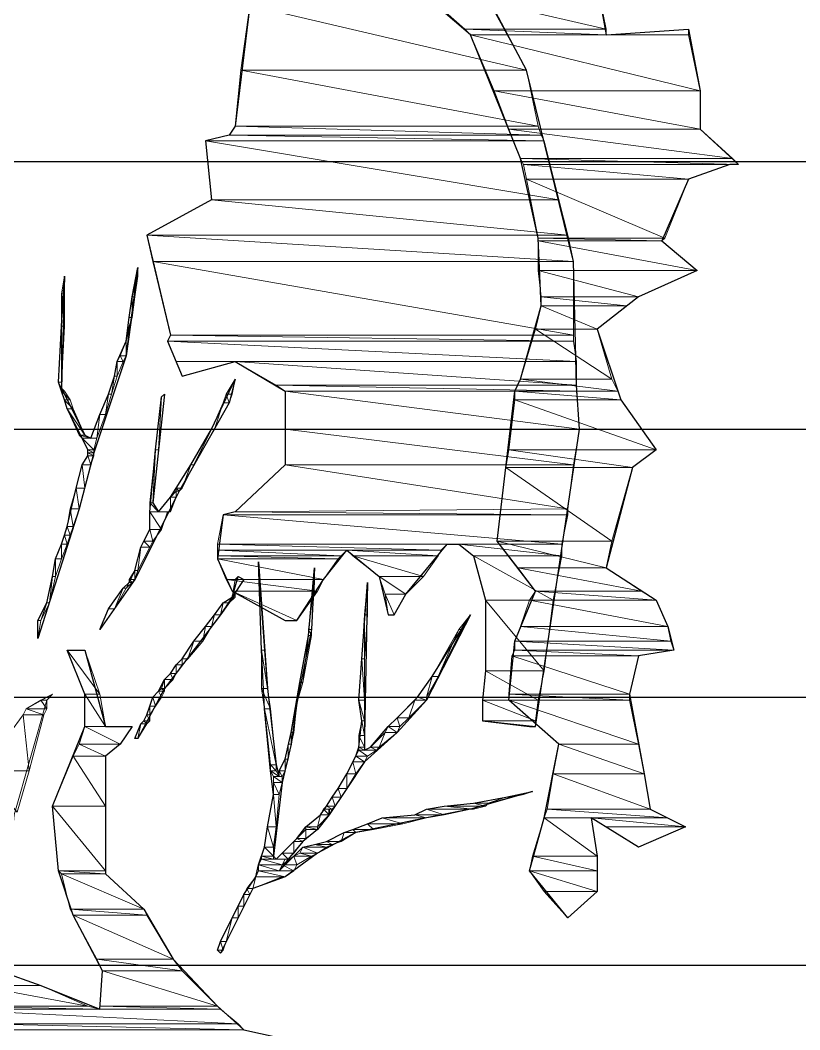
# Model space of a CAD drawing. Header units: inches. Extents: x 2 to 859, y 1 to 607.
# Drawn here: x 591.7 to 608.93, y 472.95 to 495.25 of the extents above; entities that cross this region are included whole.
import ezdxf

# ---------------------------------------------------------------- set-up
doc = ezdxf.new("R2010")
doc.units = ezdxf.units.IN
doc.header["$MEASUREMENT"] = 0
doc.layers.add('PDF_Geometry', color=7, linetype='Continuous', true_color=0x00b8b8)

msp = doc.modelspace()

# ---------------------------------------------------------------- linework, layer by layer
at = {"layer": 'PDF_Geometry', "color": 92, "lineweight": 25, "true_color": 0x00b800}
for points in [[(596.776, 495.58), (596.451, 492.914), (596.321, 492.718), (595.8, 492.588), (595.93, 491.288), (594.5, 490.507), (595.02, 488.296), (594.955, 488.166), (595.28, 487.386), (596.451, 487.711), (597.556, 487.06), (597.556, 485.434), (596.451, 484.394), (596.19, 484.329), (596.06, 483.353), (596.386, 482.638), (597.556, 481.988), (597.816, 481.988), (598.402, 482.898), (598.922, 483.548), (599.637, 482.963), (599.832, 482.118), (599.963, 482.118), (600.223, 482.573), (601.133, 483.678), (601.393, 483.678), (601.719, 483.418), (601.979, 482.443), (601.979, 480.882), (601.914, 480.232), (601.914, 479.776), (602.954, 479.646), (603.084, 479.646), (604.06, 486.215), (603.995, 487.19), (603.93, 489.922), (602.889, 494.149), (601.719, 496.36)], [(604.45, 496.035), (604.645, 494.93), (606.466, 495.06), (606.726, 493.694), (606.726, 492.849), (607.572, 492.068), (607.377, 492.068), (606.466, 491.743), (605.881, 490.377), (606.661, 489.727), (605.36, 489.142), (604.45, 488.426), (604.97, 486.865), (605.751, 485.76), (605.23, 485.369), (604.645, 483.158), (605.751, 482.443), (606.011, 481.857), (606.141, 481.337), (605.36, 481.207), (605.165, 480.362), (605.491, 478.606), (605.621, 477.825), (606.401, 477.435), (605.36, 476.98), (604.32, 477.63), (604.45, 476.785), (604.45, 476.004), (603.8, 475.419), (602.954, 476.459), (603.279, 477.63), (603.605, 479.256), (602.499, 480.232), (602.629, 481.532), (603.084, 482.638), (602.239, 483.744), (602.629, 487.06), (602.759, 487.32), (603.214, 488.946), (603.149, 490.442), (602.759, 492.198), (601.653, 494.93), (600.288, 496.1)], [(589.167, 472.687), (590.077, 473.468), (591.248, 474.248), (592.158, 473.923), (593.459, 473.403), (593.524, 474.248), (592.874, 475.484), (592.548, 476.46), (592.418, 477.89), (593.134, 479.646), (593.134, 480.362), (592.744, 481.337), (593.134, 481.337), (593.589, 479.646), (594.174, 479.646), (593.914, 479.256), (593.589, 478.996)], [(593.589, 478.996), (593.589, 476.394), (594.434, 475.614), (595.085, 474.508), (596.06, 473.468), (596.646, 472.948), (597.816, 472.687)]]:
    msp.add_lwpolyline(points, dxfattribs=at)
at = {"layer": 'PDF_Geometry', "color": 92, "lineweight": 0, "true_color": 0x00b800}
for points in [[(601.523, 495.06), (604.645, 495.06), (600.418, 496.035), (601.523, 495.06)], [(604.645, 495.06), (600.418, 496.035), (604.45, 496.035), (604.645, 495.06)], [(596.581, 494.149), (602.889, 494.149), (596.776, 495.58), (596.581, 494.149)], [(602.889, 494.149), (596.776, 495.58), (602.109, 495.58), (602.889, 494.149)], [(601.653, 494.93), (604.645, 494.93), (601.523, 495.06), (601.653, 494.93)], [(604.645, 494.93), (601.523, 495.06), (604.645, 495.06), (604.645, 494.93)], [(606.466, 495.06), (604.645, 494.93), (606.466, 494.93), (606.466, 495.06)], [(601.653, 494.93), (606.466, 494.93), (606.466, 494.93), (601.653, 494.93)], [(606.466, 494.93), (606.466, 494.93), (601.653, 494.93), (606.466, 494.93)], [(602.174, 493.694), (606.726, 493.694), (601.653, 494.93), (602.174, 493.694)], [(606.726, 493.694), (601.653, 494.93), (606.466, 494.93), (606.726, 493.694)], [(596.451, 492.914), (603.149, 492.914), (596.581, 494.149), (596.451, 492.914)], [(603.149, 492.914), (596.581, 494.149), (602.889, 494.149), (603.149, 492.914)], [(602.499, 492.849), (606.726, 492.849), (602.174, 493.694), (602.499, 492.849)], [(606.726, 492.849), (602.174, 493.694), (606.726, 493.694), (606.726, 492.849)], [(596.321, 492.718), (603.214, 492.718), (596.451, 492.914), (596.321, 492.718)], [(603.214, 492.718), (596.451, 492.914), (603.149, 492.914), (603.214, 492.718)], [(602.759, 492.198), (607.442, 492.198), (602.499, 492.849), (602.759, 492.198)], [(607.442, 492.198), (602.499, 492.849), (606.726, 492.849), (607.442, 492.198)], [(595.8, 492.588), (603.279, 492.588), (596.321, 492.718), (595.8, 492.588)], [(595.93, 491.288), (603.605, 491.288), (595.8, 492.588), (595.93, 491.288)], [(603.605, 491.288), (595.8, 492.588), (603.279, 492.588), (603.605, 491.288)], [(603.279, 492.588), (596.321, 492.718), (603.214, 492.718), (603.279, 492.588)], [(602.824, 492.068), (607.572, 492.068), (602.759, 492.198), (602.824, 492.068)], [(607.572, 492.068), (602.759, 492.198), (607.442, 492.198), (607.572, 492.068)], [(602.889, 491.743), (606.466, 491.743), (602.824, 492.068), (602.889, 491.743)], [(606.466, 491.743), (602.824, 492.068), (607.377, 492.068), (606.466, 491.743)], [(603.149, 490.442), (605.946, 490.442), (602.889, 491.743), (603.149, 490.442)], [(605.946, 490.442), (602.889, 491.743), (606.466, 491.743), (605.946, 490.442)], [(594.499, 490.507), (603.8, 490.507), (595.93, 491.288), (594.499, 490.507)], [(603.8, 490.507), (595.93, 491.288), (603.604, 491.288), (603.8, 490.507)], [(594.63, 489.922), (603.93, 489.922), (594.499, 490.507), (594.63, 489.922)], [(603.93, 489.922), (594.499, 490.507), (603.8, 490.507), (603.93, 489.922)], [(603.149, 490.377), (605.881, 490.377), (603.149, 490.442), (603.149, 490.377)], [(605.881, 490.377), (603.149, 490.442), (605.946, 490.442), (605.881, 490.377)], [(603.149, 489.727), (606.661, 489.727), (603.149, 490.377), (603.149, 489.727)], [(606.661, 489.727), (603.149, 490.377), (605.881, 490.377), (606.661, 489.727)], [(595.02, 488.296), (603.93, 488.296), (594.63, 489.922), (595.02, 488.296)], [(603.93, 488.296), (594.63, 489.922), (603.93, 489.922), (603.93, 488.296)], [(603.214, 489.142), (605.36, 489.142), (603.149, 489.727), (603.214, 489.142)], [(605.36, 489.142), (603.149, 489.727), (606.661, 489.727), (605.36, 489.142)], [(603.214, 488.946), (605.1, 488.946), (603.214, 489.142), (603.214, 488.946)], [(605.1, 488.946), (603.214, 489.142), (605.36, 489.142), (605.1, 488.946)], [(603.084, 488.426), (604.45, 488.426), (603.214, 488.946), (603.084, 488.426)], [(604.45, 488.426), (603.214, 488.946), (605.1, 488.946), (604.45, 488.426)], [(602.759, 487.32), (604.775, 487.32), (603.084, 488.426), (602.759, 487.32)], [(604.775, 487.32), (603.084, 488.426), (604.45, 488.426), (604.775, 487.32)], [(594.955, 488.166), (603.93, 488.166), (595.02, 488.296), (594.955, 488.166)], [(595.15, 487.711), (603.995, 487.711), (594.955, 488.166), (595.15, 487.711)], [(603.995, 487.711), (594.955, 488.166), (603.93, 488.166), (603.995, 487.711)], [(603.93, 488.166), (595.02, 488.296), (603.93, 488.296), (603.93, 488.166)], [(595.15, 487.711), (596.451, 487.711), (595.28, 487.386), (595.15, 487.711)], [(597.361, 487.19), (603.995, 487.19), (596.451, 487.711), (597.361, 487.19)], [(603.995, 487.19), (596.451, 487.711), (603.995, 487.711), (603.995, 487.19)], [(602.629, 487.06), (604.905, 487.06), (602.759, 487.32), (602.629, 487.06)], [(604.905, 487.06), (602.759, 487.32), (604.775, 487.32), (604.905, 487.06)], [(597.556, 487.06), (603.995, 487.06), (597.361, 487.19), (597.556, 487.06)], [(603.995, 487.06), (597.361, 487.19), (603.995, 487.19), (603.995, 487.06)], [(597.556, 486.215), (604.06, 486.215), (597.556, 487.06), (597.556, 486.215)], [(604.06, 486.215), (597.556, 487.06), (603.995, 487.06), (604.06, 486.215)], [(602.629, 486.865), (604.97, 486.865), (602.629, 487.06), (602.629, 486.865)], [(604.97, 486.865), (602.629, 487.06), (604.905, 487.06), (604.97, 486.865)], [(602.499, 485.76), (605.751, 485.76), (602.629, 486.865), (602.499, 485.76)], [(605.751, 485.76), (602.629, 486.865), (604.97, 486.865), (605.751, 485.76)], [(597.556, 485.434), (603.93, 485.434), (597.556, 486.215), (597.556, 485.434)], [(603.93, 485.434), (597.556, 486.215), (604.06, 486.215), (603.93, 485.434)], [(602.434, 485.369), (605.23, 485.369), (602.499, 485.76), (602.434, 485.369)], [(605.23, 485.369), (602.499, 485.76), (605.751, 485.76), (605.23, 485.369)], [(596.451, 484.394), (603.8, 484.459), (597.556, 485.434), (596.451, 484.394)], [(603.8, 484.459), (597.556, 485.434), (603.93, 485.434), (603.8, 484.459)], [(602.239, 483.744), (604.775, 483.744), (602.434, 485.369), (602.239, 483.744)], [(604.775, 483.744), (602.434, 485.369), (605.23, 485.369), (604.775, 483.744)], [(596.06, 483.678), (603.67, 483.678), (596.19, 484.329), (596.06, 483.678)], [(596.19, 484.329), (603.8, 484.329), (596.451, 484.394), (596.19, 484.329)], [(603.67, 483.678), (596.19, 484.329), (603.8, 484.329), (603.67, 483.678)], [(603.8, 484.329), (596.451, 484.394), (603.8, 484.459), (603.8, 484.329)], [(601.133, 483.678), (601.133, 483.678), (596.06, 483.678), (601.133, 483.678)], [(601.133, 483.678), (596.06, 483.678), (601.393, 483.678), (601.133, 483.678)], [(596.06, 483.548), (601.003, 483.548), (596.06, 483.678), (596.06, 483.548)], [(601.003, 483.548), (596.06, 483.678), (601.133, 483.678), (601.003, 483.548)], [(601.719, 483.418), (603.67, 483.418), (601.393, 483.678), (601.719, 483.418)], [(603.67, 483.418), (601.393, 483.678), (603.67, 483.678), (603.67, 483.418)], [(602.694, 483.158), (604.645, 483.158), (602.239, 483.744), (602.694, 483.158)], [(604.645, 483.158), (602.239, 483.744), (604.775, 483.744), (604.645, 483.158)], [(596.06, 483.418), (598.792, 483.418), (596.06, 483.548), (596.06, 483.418)], [(598.792, 483.418), (596.06, 483.548), (598.922, 483.548), (598.792, 483.418)], [(596.06, 483.353), (598.727, 483.353), (596.06, 483.418), (596.06, 483.353)], [(598.727, 483.353), (596.06, 483.418), (598.792, 483.418), (598.727, 483.353)], [(599.052, 483.418), (600.938, 483.418), (598.922, 483.548), (599.052, 483.418)], [(600.938, 483.418), (598.922, 483.548), (601.003, 483.548), (600.938, 483.418)], [(599.637, 482.963), (600.613, 482.963), (599.052, 483.418), (599.637, 482.963)], [(600.613, 482.963), (599.052, 483.418), (600.938, 483.418), (600.613, 482.963)], [(601.979, 482.443), (603.474, 482.443), (601.719, 483.418), (601.979, 482.443)], [(603.474, 482.443), (601.719, 483.418), (603.67, 483.418), (603.474, 482.443)], [(596.255, 482.898), (598.402, 482.898), (596.06, 483.353), (596.255, 482.898)], [(598.402, 482.898), (596.06, 483.353), (598.727, 483.353), (598.402, 482.898)], [(599.767, 482.573), (600.223, 482.573), (599.637, 482.963), (599.767, 482.573)], [(600.223, 482.573), (599.637, 482.963), (600.613, 482.963), (600.223, 482.573)], [(603.084, 482.638), (605.426, 482.638), (602.694, 483.158), (603.084, 482.638)], [(605.426, 482.638), (602.694, 483.158), (604.645, 483.158), (605.426, 482.638)], [(596.386, 482.638), (598.272, 482.638), (596.255, 482.898), (596.386, 482.638)], [(598.272, 482.638), (596.255, 482.898), (598.402, 482.898), (598.272, 482.638)], [(597.816, 481.988), (597.556, 481.988), (596.386, 482.638), (597.816, 481.988)], [(596.386, 482.638), (598.272, 482.638), (597.816, 481.988), (596.386, 482.638)], [(599.832, 482.118), (599.962, 482.118), (599.767, 482.573), (599.832, 482.118)], [(599.962, 482.118), (599.767, 482.573), (600.223, 482.573), (599.962, 482.118)], [(602.954, 482.443), (605.751, 482.443), (603.084, 482.638), (602.954, 482.443)], [(605.751, 482.443), (603.084, 482.638), (605.426, 482.638), (605.751, 482.443)], [(601.979, 480.882), (603.279, 480.882), (601.979, 482.443), (601.979, 480.882)], [(603.279, 480.882), (601.979, 482.443), (603.474, 482.443), (603.279, 480.882)], [(602.759, 481.857), (606.011, 481.857), (602.954, 482.443), (602.759, 481.857)], [(606.011, 481.857), (602.954, 482.443), (605.751, 482.443), (606.011, 481.857)], [(597.816, 481.988), (597.816, 481.988), (597.556, 481.988), (597.816, 481.988)], [(602.629, 481.532), (606.076, 481.532), (602.759, 481.858), (602.629, 481.532)], [(606.076, 481.532), (602.759, 481.858), (606.011, 481.858), (606.076, 481.532)], [(602.629, 481.337), (606.141, 481.337), (602.629, 481.532), (602.629, 481.337)], [(606.141, 481.337), (602.629, 481.532), (606.076, 481.532), (606.141, 481.337)], [(593.134, 481.337), (592.744, 481.337), (592.744, 481.337), (593.134, 481.337)], [(593.134, 480.362), (593.459, 480.362), (592.744, 481.337), (593.134, 480.362)], [(593.459, 480.362), (592.744, 481.337), (593.134, 481.337), (593.459, 480.362)], [(602.499, 480.362), (605.165, 480.362), (602.564, 481.207), (602.499, 480.362)], [(602.564, 481.207), (605.36, 481.207), (602.629, 481.337), (602.564, 481.207)], [(605.165, 480.362), (602.564, 481.207), (605.36, 481.207), (605.165, 480.362)], [(605.36, 481.207), (602.629, 481.337), (606.141, 481.337), (605.36, 481.207)], [(601.914, 480.232), (603.149, 480.232), (601.979, 480.882), (601.914, 480.232)], [(603.149, 480.232), (601.979, 480.882), (603.279, 480.882), (603.149, 480.232)], [(593.134, 479.646), (593.589, 479.646), (593.134, 480.362), (593.134, 479.646)], [(593.589, 479.646), (593.134, 480.362), (593.459, 480.362), (593.589, 479.646)], [(602.499, 480.232), (605.165, 480.232), (602.499, 480.362), (602.499, 480.232)], [(605.165, 480.232), (602.499, 480.362), (605.165, 480.362), (605.165, 480.232)], [(601.914, 479.776), (603.084, 479.776), (601.914, 480.232), (601.914, 479.776)], [(603.084, 479.776), (601.914, 480.232), (603.149, 480.232), (603.084, 479.776)], [(603.605, 479.256), (605.36, 479.256), (602.499, 480.232), (603.605, 479.256)], [(605.36, 479.256), (602.499, 480.232), (605.165, 480.232), (605.36, 479.256)], [(593.004, 479.256), (593.914, 479.256), (593.134, 479.646), (593.004, 479.256)], [(593.134, 479.646), (594.174, 479.646), (594.174, 479.646), (593.134, 479.646)], [(594.174, 479.646), (594.174, 479.646), (593.134, 479.646), (594.174, 479.646)], [(593.914, 479.256), (593.134, 479.646), (594.174, 479.646), (593.914, 479.256)], [(594.174, 479.646), (593.589, 479.646), (593.589, 479.646), (594.174, 479.646)], [(602.954, 479.646), (603.084, 479.646), (601.914, 479.776), (602.954, 479.646)], [(603.084, 479.646), (601.914, 479.776), (603.084, 479.776), (603.084, 479.646)], [(592.874, 478.996), (593.589, 478.996), (593.004, 479.256), (592.874, 478.996)], [(593.589, 478.996), (593.004, 479.256), (593.914, 479.256), (593.589, 478.996)], [(603.474, 478.606), (605.491, 478.606), (603.605, 479.256), (603.474, 478.606)], [(605.491, 478.606), (603.605, 479.256), (605.36, 479.256), (605.491, 478.606)], [(592.418, 477.89), (593.589, 477.89), (592.874, 478.996), (592.418, 477.89)], [(593.589, 477.89), (592.874, 478.996), (593.589, 478.996), (593.589, 477.89)], [(603.344, 477.825), (605.621, 477.825), (603.474, 478.606), (603.344, 477.825)], [(605.621, 477.825), (603.474, 478.606), (605.491, 478.606), (605.621, 477.825)], [(592.548, 476.46), (593.589, 476.46), (592.418, 477.89), (592.548, 476.46)], [(593.589, 476.46), (592.418, 477.89), (593.589, 477.89), (593.589, 476.46)], [(603.279, 477.63), (606.011, 477.63), (603.344, 477.825), (603.279, 477.63)], [(606.011, 477.63), (603.344, 477.825), (605.621, 477.825), (606.011, 477.63)], [(603.019, 476.785), (604.45, 476.785), (603.279, 477.63), (603.019, 476.785)], [(603.279, 477.63), (604.32, 477.63), (604.32, 477.63), (603.279, 477.63)], [(604.32, 477.63), (604.32, 477.63), (603.279, 477.63), (604.32, 477.63)], [(604.45, 476.785), (603.279, 477.63), (604.32, 477.63), (604.45, 476.785)], [(604.32, 477.63), (606.011, 477.63), (606.011, 477.63), (604.32, 477.63)], [(606.011, 477.63), (606.011, 477.63), (604.32, 477.63), (606.011, 477.63)], [(604.32, 477.63), (604.645, 477.435), (606.401, 477.435), (604.32, 477.63)], [(604.32, 477.63), (606.011, 477.63), (606.401, 477.435), (604.32, 477.63)], [(604.645, 477.435), (606.401, 477.435), (605.36, 476.98), (604.645, 477.435)], [(602.954, 476.46), (604.45, 476.46), (603.019, 476.785), (602.954, 476.46)], [(604.45, 476.46), (603.019, 476.785), (604.45, 476.785), (604.45, 476.46)], [(592.613, 476.394), (593.589, 476.394), (592.548, 476.459), (592.613, 476.394)], [(593.589, 476.394), (592.548, 476.459), (593.589, 476.459), (593.589, 476.394)], [(592.809, 475.614), (594.434, 475.614), (592.613, 476.395), (592.809, 475.614)], [(594.434, 475.614), (592.613, 476.395), (593.589, 476.395), (594.434, 475.614)], [(602.954, 476.46), (603.279, 476.004), (604.45, 476.004), (602.954, 476.46)], [(602.954, 476.46), (604.45, 476.46), (604.45, 476.004), (602.954, 476.46)], [(603.279, 476.004), (604.45, 476.004), (603.8, 475.419), (603.279, 476.004)], [(592.874, 475.484), (594.499, 475.484), (592.809, 475.614), (592.874, 475.484)], [(594.499, 475.484), (592.809, 475.614), (594.434, 475.614), (594.499, 475.484)], [(593.394, 474.508), (595.085, 474.508), (592.874, 475.484), (593.394, 474.508)], [(595.085, 474.508), (592.874, 475.484), (594.5, 475.484), (595.085, 474.508)], [(593.524, 474.248), (595.28, 474.248), (593.394, 474.508), (593.524, 474.248)], [(595.28, 474.248), (593.394, 474.508), (595.085, 474.508), (595.28, 474.248)], [(591.248, 474.248), (590.727, 473.923), (592.158, 473.923), (591.248, 474.248)], [(593.459, 473.468), (596.06, 473.468), (593.524, 474.248), (593.459, 473.468)], [(596.06, 473.468), (593.524, 474.248), (595.28, 474.248), (596.06, 473.468)], [(590.077, 473.468), (593.199, 473.468), (590.727, 473.923), (590.077, 473.468)], [(593.199, 473.468), (590.727, 473.923), (592.158, 473.923), (593.199, 473.468)], [(589.557, 473.078), (596.516, 473.078), (589.947, 473.403), (589.557, 473.078)], [(589.947, 473.403), (593.459, 473.403), (590.077, 473.468), (589.947, 473.403)], [(596.516, 473.078), (589.947, 473.403), (596.125, 473.403), (596.516, 473.078)], [(593.459, 473.403), (590.077, 473.468), (593.199, 473.468), (593.459, 473.403)], [(593.459, 473.403), (596.125, 473.403), (593.459, 473.468), (593.459, 473.403)], [(596.125, 473.403), (593.459, 473.468), (596.06, 473.468), (596.125, 473.403)], [(590.988, 472.948), (596.646, 472.948), (590.792, 473.078), (590.988, 472.948)], [(596.646, 472.948), (590.792, 473.078), (596.516, 473.078), (596.646, 472.948)]]:
    msp.add_lwpolyline(points, dxfattribs=at)
at = {"layer": 'PDF_Geometry', "color": 7, "lineweight": 25}
for points in [[(484.524, 492.133), (692.313, 492.133)], [(522.31, 486.215), (692.313, 486.215)], [(547.479, 480.297), (692.313, 480.297)], [(579.866, 474.378), (692.313, 474.378)]]:
    msp.add_lwpolyline(points, dxfattribs=at)
at = {"layer": 'PDF_Geometry', "lineweight": 25}
for points in [[(594.239, 489.207), (594.044, 487.841), (593.329, 485.695), (593.004, 484.459), (592.093, 481.597), (592.093, 481.988), (592.288, 482.378), (592.418, 482.963), (592.483, 483.353), (592.613, 483.679), (592.679, 483.874), (592.744, 484.069), (592.939, 484.914), (593.069, 485.434), (593.199, 485.63), (593.199, 485.76), (593.069, 486.02), (592.744, 486.67), (592.679, 486.865), (592.613, 487.06), (592.548, 487.255), (592.613, 488.491), (592.679, 489.597), (592.613, 487.125), (593.134, 486.085), (593.264, 486.02), (593.459, 486.54), (593.654, 486.995), (593.784, 487.386), (593.849, 487.711), (594.044, 488.166), (594.109, 488.686), (594.174, 489.142), (594.304, 489.792), (594.044, 487.841), (594.239, 489.207)], [(596.321, 486.8), (595.215, 484.849), (595.15, 484.719), (594.239, 482.898), (593.459, 481.792), (593.654, 482.248), (593.979, 482.703), (594.109, 482.833), (594.239, 483.093), (594.369, 483.613), (594.434, 483.744), (594.565, 484.004), (594.565, 484.394), (594.695, 485.76), (594.825, 486.93), (594.89, 486.995), (594.63, 484.589), (594.76, 484.394), (595.02, 484.719), (595.15, 484.914), (595.475, 485.434), (595.93, 486.215), (596.451, 487.32), (596.321, 486.8)], [(598.142, 481.792), (597.816, 480.167), (597.686, 479.256), (597.491, 478.411), (597.296, 476.785), (597.361, 476.72), (597.491, 476.85), (597.816, 477.175), (598.011, 477.435), (598.337, 477.695), (598.467, 477.89), (598.597, 478.085), (598.727, 478.281), (598.922, 478.606), (599.117, 478.996), (599.182, 479.191), (599.247, 479.776), (599.182, 480.232), (599.247, 481.142), (599.377, 482.833), (599.312, 479.451), (599.312, 479.126), (599.442, 479.191), (599.832, 479.646), (600.028, 479.841), (600.483, 480.297), (600.808, 480.752), (601.653, 482.118), (600.678, 480.232), (600.028, 479.516), (599.312, 478.866), (598.922, 478.281), (598.532, 477.695), (598.532, 477.825), (598.532, 477.695), (598.272, 477.37), (597.946, 477.11), (597.621, 476.72), (597.426, 476.46), (597.751, 476.785), (597.946, 476.98), (598.207, 477.045), (598.467, 477.11), (598.857, 477.305), (599.052, 477.37), (599.377, 477.5), (599.702, 477.63), (600.418, 477.695), (600.678, 477.825), (601.068, 477.89), (601.719, 477.955), (602.434, 478.085), (603.019, 478.215), (601.653, 477.825), (600.678, 477.63), (599.117, 477.305), (598.272, 476.85), (597.556, 476.329), (596.841, 476.069), (596.125, 474.639), (596.06, 474.704), (596.125, 474.899), (596.386, 475.419), (596.516, 475.679), (596.646, 475.939), (596.906, 476.329), (596.971, 476.59), (597.101, 476.98), (597.166, 477.435), (597.296, 478.15), (597.231, 478.671), (597.101, 480.037), (597.036, 481.337), (596.971, 483.288), (597.166, 480.492), (597.361, 478.801), (597.426, 478.541), (597.426, 478.671), (597.556, 478.931), (597.686, 479.516), (597.881, 480.622), (598.076, 481.662), (598.207, 483.158), (598.142, 481.792)], [(596.451, 482.573), (596.125, 482.118), (594.89, 480.492), (594.304, 479.386), (594.239, 479.386), (594.369, 479.711), (594.434, 479.776), (594.499, 479.906), (594.565, 480.102), (594.63, 480.297), (594.76, 480.427), (594.89, 480.687), (595.02, 480.817), (595.15, 481.012), (595.28, 481.142), (595.54, 481.532), (595.8, 481.857), (595.995, 482.118), (596.19, 482.378), (596.386, 482.508), (596.516, 482.963), (596.646, 482.898), (596.125, 482.118), (596.451, 482.573)]]:
    msp.add_lwpolyline(points, dxfattribs=at)
at = {"layer": 'PDF_Geometry', "lineweight": 0}
for points in [[(594.304, 489.792), (594.304, 489.597), (594.304, 489.597), (594.304, 489.792)], [(592.679, 489.597), (592.613, 489.207), (592.679, 489.207), (592.679, 489.597)], [(594.174, 489.142), (594.239, 489.142), (594.304, 489.597), (594.174, 489.142)], [(594.239, 489.142), (594.304, 489.597), (594.239, 489.142)], [(592.613, 488.491), (592.679, 488.491), (592.613, 489.207), (592.613, 488.491)], [(592.679, 488.491), (592.613, 489.207), (592.679, 489.207), (592.679, 488.491)], [(594.239, 489.207), (594.239, 489.142), (594.239, 489.142), (594.239, 489.207)], [(594.109, 488.686), (594.174, 488.686), (594.174, 489.142), (594.109, 488.686)], [(594.239, 489.142), (594.174, 488.686), (594.174, 488.686), (594.239, 489.142)], [(594.174, 488.686), (594.174, 489.142), (594.239, 489.142), (594.174, 488.686)], [(594.044, 488.166), (594.044, 488.166), (594.109, 488.686), (594.044, 488.166)], [(594.044, 488.166), (594.109, 488.686), (594.174, 488.686), (594.044, 488.166)], [(594.174, 488.686), (594.109, 488.491), (594.109, 488.491), (594.174, 488.686)], [(592.548, 487.255), (592.614, 487.255), (592.614, 488.491), (592.548, 487.255)], [(592.614, 487.255), (592.614, 488.491), (592.679, 488.491), (592.614, 487.255)], [(594.109, 488.491), (594.044, 488.166), (594.044, 488.166), (594.109, 488.491)], [(593.914, 487.841), (594.044, 487.841), (594.044, 488.166), (593.914, 487.841)], [(594.044, 488.166), (594.044, 487.841), (594.044, 487.841), (594.044, 488.166)], [(594.044, 487.841), (594.044, 488.166), (594.044, 487.841)], [(593.784, 487.386), (593.849, 487.386), (593.849, 487.711), (593.784, 487.386)], [(593.849, 487.711), (593.979, 487.711), (593.914, 487.841), (593.849, 487.711)], [(593.849, 487.386), (593.849, 487.711), (593.979, 487.711), (593.849, 487.386)], [(593.979, 487.711), (593.914, 487.841), (594.044, 487.841), (593.979, 487.711)], [(592.613, 487.125), (592.613, 487.125), (592.548, 487.255), (592.613, 487.125)], [(592.613, 487.125), (592.548, 487.255), (592.613, 487.255), (592.613, 487.125)], [(593.654, 486.995), (593.719, 486.995), (593.784, 487.386), (593.654, 486.995)], [(593.719, 486.995), (593.784, 487.386), (593.849, 487.386), (593.719, 486.995)], [(596.451, 487.32), (596.255, 486.995), (596.386, 486.995), (596.451, 487.32)], [(592.613, 487.06), (592.679, 487.06), (592.613, 487.125), (592.613, 487.06)], [(592.679, 487.06), (592.613, 487.125), (592.679, 487.06)], [(592.679, 486.865), (592.809, 486.865), (592.613, 487.06), (592.679, 486.865)], [(592.809, 486.865), (592.613, 487.06), (592.679, 487.06), (592.809, 486.865)], [(593.459, 486.54), (593.589, 486.54), (593.654, 486.995), (593.459, 486.54)], [(593.589, 486.54), (593.654, 486.995), (593.719, 486.995), (593.589, 486.54)], [(594.89, 486.995), (594.825, 486.93), (594.825, 486.93), (594.89, 486.995)], [(596.19, 486.8), (596.321, 486.8), (596.255, 486.995), (596.19, 486.8)], [(596.321, 486.8), (596.255, 486.995), (596.386, 486.995), (596.321, 486.8)], [(592.744, 486.67), (592.874, 486.67), (592.678, 486.865), (592.744, 486.67)], [(592.874, 486.67), (592.678, 486.865), (592.809, 486.865), (592.874, 486.67)], [(594.695, 485.76), (594.76, 485.76), (594.825, 486.93), (594.695, 485.76)], [(594.76, 485.76), (594.825, 486.93), (594.76, 485.76)], [(595.93, 486.215), (595.995, 486.215), (596.19, 486.8), (595.93, 486.215)], [(595.995, 486.215), (596.19, 486.8), (596.321, 486.8), (595.995, 486.215)], [(593.004, 486.085), (593.134, 486.085), (592.744, 486.67), (593.004, 486.085)], [(593.134, 486.085), (592.744, 486.67), (592.874, 486.67), (593.134, 486.085)], [(593.264, 486.02), (593.394, 486.02), (593.459, 486.54), (593.264, 486.02)], [(593.394, 486.02), (593.459, 486.54), (593.589, 486.54), (593.394, 486.02)], [(593.069, 486.02), (593.264, 486.02), (593.004, 486.085), (593.069, 486.02)], [(593.264, 486.02), (593.004, 486.085), (593.134, 486.085), (593.264, 486.02)], [(595.475, 485.434), (595.54, 485.434), (595.93, 486.215), (595.475, 485.434)], [(595.54, 485.434), (595.93, 486.215), (595.995, 486.215), (595.54, 485.434)], [(593.069, 486.02), (593.264, 486.02), (593.264, 486.02), (593.069, 486.02)], [(593.264, 486.02), (593.264, 486.02), (593.069, 486.02), (593.264, 486.02)], [(593.199, 485.76), (593.329, 485.76), (593.069, 486.02), (593.199, 485.76)], [(593.329, 485.76), (593.069, 486.02), (593.394, 486.02), (593.329, 485.76)], [(593.069, 485.434), (593.264, 485.434), (593.199, 485.63), (593.069, 485.434)], [(593.199, 485.695), (593.329, 485.695), (593.199, 485.76), (593.199, 485.695)], [(593.329, 485.695), (593.199, 485.76), (593.329, 485.76), (593.329, 485.695)], [(593.199, 485.63), (593.329, 485.63), (593.199, 485.695), (593.199, 485.63)], [(593.329, 485.63), (593.199, 485.695), (593.329, 485.695), (593.329, 485.63)], [(593.264, 485.434), (593.199, 485.63), (593.329, 485.63), (593.264, 485.434)], [(594.565, 484.589), (594.63, 484.589), (594.695, 485.76), (594.565, 484.589)], [(594.63, 484.589), (594.695, 485.76), (594.76, 485.76), (594.63, 484.589)], [(592.939, 484.914), (593.134, 484.914), (593.069, 485.434), (592.939, 484.914)], [(593.134, 484.914), (593.069, 485.434), (593.264, 485.434), (593.134, 484.914)], [(595.15, 484.914), (595.28, 484.914), (595.475, 485.434), (595.15, 484.914)], [(595.28, 484.914), (595.475, 485.434), (595.54, 485.434), (595.28, 484.914)], [(592.809, 484.459), (593.004, 484.459), (592.939, 484.914), (592.809, 484.459)], [(593.004, 484.459), (592.939, 484.914), (593.134, 484.914), (593.004, 484.459)], [(595.02, 484.719), (595.15, 484.719), (595.15, 484.849), (595.02, 484.719)], [(595.15, 484.849), (595.215, 484.849), (595.15, 484.914), (595.15, 484.849)], [(595.215, 484.849), (595.15, 484.914), (595.28, 484.914), (595.215, 484.849)], [(595.15, 484.719), (595.15, 484.849), (595.215, 484.849), (595.15, 484.719)], [(594.565, 484.394), (594.76, 484.394), (594.565, 484.589), (594.565, 484.394)], [(594.76, 484.394), (594.565, 484.589), (594.63, 484.589), (594.76, 484.394)], [(594.76, 484.394), (595.02, 484.394), (595.02, 484.719), (594.76, 484.394)], [(595.15, 484.719), (595.15, 484.719), (595.02, 484.719), (595.15, 484.719)], [(595.15, 484.719), (595.02, 484.719), (595.15, 484.719)], [(595.02, 484.394), (595.02, 484.719), (595.15, 484.719), (595.02, 484.394)], [(592.744, 484.069), (592.874, 484.069), (592.809, 484.459), (592.744, 484.069)], [(592.874, 484.069), (592.809, 484.459), (593.004, 484.459), (592.874, 484.069)], [(594.955, 484.394), (594.955, 484.394), (594.565, 484.394), (594.955, 484.394)], [(594.955, 484.394), (594.565, 484.394), (595.02, 484.394), (594.955, 484.394)], [(594.565, 484.004), (594.825, 484.004), (594.565, 484.394), (594.565, 484.004)], [(594.825, 484.004), (594.565, 484.394), (594.955, 484.394), (594.825, 484.004)], [(592.679, 483.874), (592.809, 483.874), (592.744, 484.069), (592.679, 483.874)], [(592.809, 483.874), (592.744, 484.069), (592.874, 484.069), (592.809, 483.874)], [(592.613, 483.678), (592.744, 483.678), (592.679, 483.874), (592.613, 483.678)], [(592.744, 483.678), (592.679, 483.874), (592.809, 483.874), (592.744, 483.678)], [(594.434, 483.744), (594.63, 483.744), (594.565, 484.004), (594.434, 483.744)], [(594.63, 483.744), (594.565, 484.004), (594.825, 484.004), (594.63, 483.744)], [(592.483, 483.353), (592.613, 483.353), (592.613, 483.678), (592.483, 483.353)], [(592.613, 483.353), (592.613, 483.678), (592.744, 483.678), (592.613, 483.353)], [(594.369, 483.613), (594.565, 483.613), (594.434, 483.744), (594.369, 483.613)], [(594.565, 483.613), (594.434, 483.744), (594.63, 483.744), (594.565, 483.613)], [(594.239, 483.093), (594.304, 483.093), (594.369, 483.613), (594.239, 483.093)], [(594.304, 483.093), (594.369, 483.613), (594.565, 483.613), (594.304, 483.093)], [(592.418, 482.963), (592.483, 482.963), (592.483, 483.353), (592.418, 482.963)], [(592.483, 482.963), (592.483, 483.353), (592.613, 483.353), (592.483, 482.963)], [(596.971, 483.288), (596.971, 483.158), (596.971, 483.158), (596.971, 483.288)], [(592.288, 482.378), (592.353, 482.378), (592.418, 482.963), (592.288, 482.378)], [(592.353, 482.378), (592.418, 482.963), (592.483, 482.963), (592.353, 482.378)], [(594.109, 482.898), (594.239, 482.898), (594.239, 483.093), (594.109, 482.898)], [(594.239, 482.898), (594.239, 483.093), (594.304, 483.093), (594.239, 482.898)], [(596.516, 482.963), (596.451, 482.898), (596.646, 482.898), (596.516, 482.963)], [(597.036, 481.337), (597.101, 481.337), (596.971, 483.158), (597.036, 481.337)], [(597.101, 481.337), (596.971, 483.158), (597.101, 481.337)], [(598.207, 483.158), (598.207, 482.833), (598.207, 482.833), (598.207, 483.158)], [(593.979, 482.703), (594.044, 482.703), (594.109, 482.833), (593.979, 482.703)], [(594.044, 482.703), (594.109, 482.833), (594.174, 482.833), (594.044, 482.703)], [(594.109, 482.833), (594.174, 482.833), (594.109, 482.898), (594.109, 482.833)], [(594.174, 482.833), (594.109, 482.898), (594.239, 482.898), (594.174, 482.833)], [(596.386, 482.508), (596.386, 482.508), (596.451, 482.898), (596.386, 482.508)], [(596.386, 482.508), (596.451, 482.898), (596.646, 482.898), (596.386, 482.508)], [(598.076, 481.792), (598.142, 481.792), (598.207, 482.833), (598.076, 481.792)], [(598.142, 481.792), (598.207, 482.833), (598.142, 481.792)], [(599.377, 482.833), (599.312, 482.118), (599.377, 482.118), (599.377, 482.833)], [(593.979, 482.703), (593.654, 482.248), (593.784, 482.248), (593.979, 482.703)], [(593.979, 482.703), (594.044, 482.703), (593.784, 482.248), (593.979, 482.703)], [(596.19, 482.378), (596.321, 482.378), (596.386, 482.508), (596.19, 482.378)], [(596.451, 482.508), (596.321, 482.378), (596.321, 482.378), (596.451, 482.508)], [(596.321, 482.378), (596.386, 482.508), (596.321, 482.378)], [(596.451, 482.573), (596.451, 482.508), (596.451, 482.508), (596.451, 482.573)], [(592.288, 482.378), (592.093, 481.988), (592.158, 481.988), (592.288, 482.378)], [(592.288, 482.378), (592.353, 482.378), (592.158, 481.988), (592.288, 482.378)], [(595.995, 482.118), (596.125, 482.118), (596.19, 482.378), (595.995, 482.118)], [(596.321, 482.378), (596.125, 482.118), (596.125, 482.118), (596.321, 482.378)], [(596.125, 482.118), (596.19, 482.378), (596.321, 482.378), (596.125, 482.118)], [(593.654, 482.248), (593.784, 482.248), (593.459, 481.792), (593.654, 482.248)], [(595.8, 481.857), (595.93, 481.857), (595.995, 482.118), (595.8, 481.857)], [(595.93, 481.857), (595.995, 482.118), (596.125, 482.118), (595.93, 481.857)], [(596.125, 482.118), (596.125, 482.118), (595.995, 482.118), (596.125, 482.118)], [(596.125, 482.118), (595.995, 482.118), (596.125, 482.118)], [(599.247, 481.142), (599.312, 481.142), (599.312, 482.118), (599.247, 481.142)], [(599.312, 481.142), (599.312, 482.118), (599.377, 482.118), (599.312, 481.142)], [(601.653, 482.118), (601.393, 481.792), (601.458, 481.792), (601.653, 482.118)], [(592.093, 481.988), (592.158, 481.988), (592.093, 481.597), (592.093, 481.988)], [(595.54, 481.532), (595.735, 481.532), (595.8, 481.858), (595.54, 481.532)], [(595.735, 481.532), (595.8, 481.858), (595.93, 481.858), (595.735, 481.532)], [(597.881, 480.622), (597.946, 480.622), (598.076, 481.662), (597.881, 480.622)], [(597.946, 480.622), (598.076, 481.662), (598.141, 481.662), (597.946, 480.622)], [(598.076, 481.662), (598.142, 481.662), (598.076, 481.792), (598.076, 481.662)], [(598.142, 481.662), (598.076, 481.792), (598.142, 481.792), (598.142, 481.662)], [(600.808, 480.752), (600.938, 480.752), (601.393, 481.792), (600.808, 480.752)], [(600.938, 480.752), (601.393, 481.792), (601.458, 481.792), (600.938, 480.752)], [(595.28, 481.142), (595.41, 481.142), (595.54, 481.532), (595.28, 481.142)], [(595.41, 481.142), (595.54, 481.532), (595.735, 481.532), (595.41, 481.142)], [(597.036, 480.492), (597.166, 480.492), (597.036, 481.337), (597.036, 480.492)], [(597.166, 480.492), (597.036, 481.337), (597.101, 481.337), (597.166, 480.492)], [(595.02, 480.817), (595.15, 480.817), (595.15, 481.012), (595.02, 480.817)], [(595.15, 481.012), (595.28, 481.012), (595.28, 481.142), (595.15, 481.012)], [(595.15, 480.817), (595.15, 481.012), (595.28, 481.012), (595.15, 480.817)], [(595.28, 481.012), (595.28, 481.142), (595.41, 481.142), (595.28, 481.012)], [(599.182, 480.232), (599.312, 480.232), (599.247, 481.142), (599.182, 480.232)], [(599.312, 480.232), (599.247, 481.142), (599.312, 481.142), (599.312, 480.232)], [(594.89, 480.687), (595.085, 480.687), (595.02, 480.817), (594.89, 480.687)], [(595.085, 480.687), (595.02, 480.817), (595.15, 480.817), (595.085, 480.687)], [(600.483, 480.297), (600.678, 480.297), (600.808, 480.752), (600.483, 480.297)], [(600.678, 480.297), (600.808, 480.752), (600.938, 480.752), (600.678, 480.297)], [(594.825, 480.492), (594.89, 480.492), (594.89, 480.687), (594.825, 480.492)], [(594.89, 480.492), (594.89, 480.687), (595.085, 480.687), (594.89, 480.492)], [(597.816, 480.167), (597.816, 480.167), (597.881, 480.622), (597.816, 480.167)], [(597.816, 480.167), (597.881, 480.622), (597.946, 480.622), (597.816, 480.167)], [(594.565, 480.102), (594.695, 480.102), (594.63, 480.297), (594.565, 480.102)], [(594.63, 480.297), (594.825, 480.297), (594.76, 480.427), (594.63, 480.297)], [(594.695, 480.102), (594.63, 480.297), (594.825, 480.297), (594.695, 480.102)], [(594.76, 480.427), (594.89, 480.427), (594.825, 480.492), (594.76, 480.427)], [(594.825, 480.297), (594.76, 480.427), (594.89, 480.427), (594.825, 480.297)], [(594.89, 480.427), (594.825, 480.492), (594.89, 480.492), (594.89, 480.427)], [(597.101, 480.037), (597.231, 480.037), (597.036, 480.492), (597.101, 480.037)], [(597.231, 480.037), (597.036, 480.492), (597.166, 480.492), (597.231, 480.037)], [(600.418, 480.232), (600.678, 480.232), (600.483, 480.297), (600.418, 480.232)], [(600.678, 480.232), (600.483, 480.297), (600.678, 480.297), (600.678, 480.232)], [(594.499, 479.906), (594.565, 479.906), (594.565, 480.102), (594.499, 479.906)], [(594.565, 479.906), (594.565, 480.102), (594.695, 480.102), (594.565, 479.906)], [(597.686, 479.516), (597.751, 479.516), (597.816, 480.167), (597.686, 479.516)], [(597.751, 479.516), (597.816, 480.167), (597.751, 479.516)], [(599.247, 479.776), (599.312, 479.776), (599.182, 480.232), (599.247, 479.776)], [(599.312, 479.776), (599.182, 480.232), (599.312, 480.232), (599.312, 479.776)], [(600.028, 479.841), (600.288, 479.841), (600.418, 480.232), (600.028, 479.841)], [(600.288, 479.841), (600.418, 480.232), (600.678, 480.232), (600.288, 479.841)], [(594.434, 479.776), (594.565, 479.776), (594.5, 479.906), (594.434, 479.776)], [(594.565, 479.776), (594.5, 479.906), (594.565, 479.906), (594.565, 479.776)], [(597.231, 478.801), (597.361, 478.801), (597.101, 480.037), (597.231, 478.801)], [(597.361, 478.801), (597.101, 480.037), (597.231, 480.037), (597.361, 478.801)], [(599.832, 479.646), (600.093, 479.646), (600.028, 479.841), (599.832, 479.646)], [(600.093, 479.646), (600.028, 479.841), (600.288, 479.841), (600.093, 479.646)], [(594.304, 479.386), (594.239, 479.386), (594.369, 479.711), (594.304, 479.386)], [(594.369, 479.711), (594.499, 479.711), (594.304, 479.386), (594.369, 479.711)], [(594.369, 479.711), (594.499, 479.711), (594.434, 479.776), (594.369, 479.711)], [(594.499, 479.711), (594.434, 479.776), (594.565, 479.776), (594.499, 479.711)], [(599.182, 479.451), (599.312, 479.451), (599.247, 479.776), (599.182, 479.451)], [(599.312, 479.451), (599.247, 479.776), (599.312, 479.776), (599.312, 479.451)], [(599.767, 479.516), (600.028, 479.516), (599.832, 479.646), (599.767, 479.516)], [(600.028, 479.516), (599.832, 479.646), (600.093, 479.646), (600.028, 479.516)], [(594.304, 479.386), (594.304, 479.386), (594.239, 479.386), (594.304, 479.386)], [(597.621, 479.256), (597.686, 479.256), (597.686, 479.516), (597.621, 479.256)], [(597.686, 479.256), (597.686, 479.516), (597.751, 479.516), (597.686, 479.256)], [(599.182, 479.191), (599.312, 479.191), (599.182, 479.451), (599.182, 479.191)], [(599.312, 479.191), (599.182, 479.451), (599.312, 479.451), (599.312, 479.191)], [(599.442, 479.191), (599.637, 479.191), (599.767, 479.516), (599.442, 479.191)], [(599.637, 479.191), (599.767, 479.516), (600.028, 479.516), (599.637, 479.191)], [(597.556, 478.931), (597.621, 478.931), (597.621, 479.256), (597.556, 478.931)], [(597.621, 478.931), (597.621, 479.256), (597.686, 479.256), (597.621, 478.931)], [(599.182, 479.126), (599.312, 479.126), (599.182, 479.191), (599.182, 479.126)], [(599.312, 479.126), (599.182, 479.191), (599.312, 479.191), (599.312, 479.126)], [(599.312, 479.126), (599.572, 479.126), (599.442, 479.191), (599.312, 479.126)], [(599.572, 479.126), (599.442, 479.191), (599.637, 479.191), (599.572, 479.126)], [(599.052, 478.866), (599.312, 478.866), (599.117, 478.996), (599.052, 478.866)], [(599.117, 478.996), (599.377, 478.996), (599.182, 479.126), (599.117, 478.996)], [(599.312, 478.866), (599.117, 478.996), (599.377, 478.996), (599.312, 478.866)], [(599.377, 478.996), (599.182, 479.126), (599.572, 479.126), (599.377, 478.996)], [(597.231, 478.671), (597.361, 478.671), (597.231, 478.801), (597.231, 478.671)], [(597.361, 478.671), (597.231, 478.801), (597.361, 478.801), (597.361, 478.671)], [(597.426, 478.671), (597.556, 478.671), (597.556, 478.931), (597.426, 478.671)], [(597.556, 478.671), (597.556, 478.931), (597.621, 478.931), (597.556, 478.671)], [(598.922, 478.606), (599.117, 478.606), (599.052, 478.866), (598.922, 478.606)], [(599.117, 478.606), (599.052, 478.866), (599.312, 478.866), (599.117, 478.606)], [(597.296, 478.541), (597.426, 478.541), (597.231, 478.671), (597.296, 478.541)], [(597.426, 478.541), (597.231, 478.671), (597.361, 478.671), (597.426, 478.541)], [(597.296, 478.411), (597.491, 478.411), (597.296, 478.541), (597.296, 478.411)], [(597.491, 478.411), (597.296, 478.541), (597.491, 478.541), (597.491, 478.411)], [(597.426, 478.541), (597.491, 478.541), (597.426, 478.671), (597.426, 478.541)], [(597.491, 478.541), (597.426, 478.671), (597.556, 478.671), (597.491, 478.541)], [(598.727, 478.281), (598.922, 478.281), (598.922, 478.606), (598.727, 478.281)], [(598.922, 478.281), (598.922, 478.606), (599.117, 478.606), (598.922, 478.281)], [(597.296, 478.15), (597.426, 478.15), (597.296, 478.411), (597.296, 478.15)], [(597.426, 478.15), (597.296, 478.411), (597.491, 478.411), (597.426, 478.15)], [(598.597, 478.085), (598.792, 478.085), (598.727, 478.281), (598.597, 478.085)], [(598.922, 478.281), (598.922, 478.281), (598.727, 478.281), (598.922, 478.281)], [(598.922, 478.281), (598.727, 478.281), (598.922, 478.281)], [(598.792, 478.085), (598.727, 478.281), (598.922, 478.281), (598.792, 478.085)], [(597.166, 477.435), (597.361, 477.435), (597.296, 478.15), (597.166, 477.435)], [(597.361, 477.435), (597.296, 478.15), (597.426, 478.15), (597.361, 477.435)], [(598.467, 477.89), (598.662, 477.89), (598.597, 478.085), (598.467, 477.89)], [(598.662, 477.89), (598.597, 478.085), (598.792, 478.085), (598.662, 477.89)], [(601.719, 477.955), (602.044, 477.955), (602.434, 478.085), (601.719, 477.955)], [(602.044, 477.955), (602.434, 478.085), (602.564, 478.085), (602.044, 477.955)], [(602.434, 478.085), (602.564, 478.085), (602.759, 478.15), (602.434, 478.085)], [(602.564, 478.085), (602.759, 478.15), (602.824, 478.15), (602.564, 478.085)], [(603.019, 478.215), (602.759, 478.15), (602.824, 478.15), (603.019, 478.215)], [(598.337, 477.695), (598.532, 477.695), (598.402, 477.825), (598.337, 477.695)], [(598.402, 477.825), (598.597, 477.825), (598.467, 477.89), (598.402, 477.825)], [(598.532, 477.695), (598.402, 477.825), (598.532, 477.825), (598.532, 477.695)], [(598.597, 477.825), (598.467, 477.89), (598.662, 477.89), (598.597, 477.825)], [(598.532, 477.825), (598.597, 477.825), (598.532, 477.695), (598.532, 477.825)], [(600.418, 477.695), (601.068, 477.695), (600.678, 477.825), (600.418, 477.695)], [(600.678, 477.825), (601.719, 477.825), (601.068, 477.89), (600.678, 477.825)], [(601.653, 477.825), (601.653, 477.825), (600.678, 477.825), (601.653, 477.825)], [(601.653, 477.825), (600.678, 477.825), (601.719, 477.825), (601.653, 477.825)], [(601.068, 477.695), (600.678, 477.825), (601.653, 477.825), (601.068, 477.695)], [(601.068, 477.89), (601.979, 477.89), (601.719, 477.955), (601.068, 477.89)], [(601.719, 477.825), (601.068, 477.89), (601.979, 477.89), (601.719, 477.825)], [(601.979, 477.89), (601.719, 477.955), (602.044, 477.955), (601.979, 477.89)], [(598.011, 477.435), (598.272, 477.435), (598.337, 477.695), (598.011, 477.435)], [(598.272, 477.435), (598.337, 477.695), (598.532, 477.695), (598.272, 477.435)], [(598.337, 477.695), (598.532, 477.695), (598.532, 477.695), (598.337, 477.695)], [(598.532, 477.695), (598.532, 477.695), (598.337, 477.695), (598.532, 477.695)], [(598.532, 477.695), (598.532, 477.695), (598.532, 477.695)], [(598.532, 477.695), (598.532, 477.695), (598.532, 477.695)], [(598.532, 477.695), (598.532, 477.695), (598.532, 477.695)], [(598.532, 477.695), (598.532, 477.695), (598.532, 477.695)], [(598.532, 477.695), (598.532, 477.695), (598.532, 477.695)], [(599.377, 477.5), (600.158, 477.5), (599.702, 477.63), (599.377, 477.5)], [(599.702, 477.63), (600.678, 477.63), (600.418, 477.695), (599.702, 477.63)], [(600.678, 477.63), (600.678, 477.63), (599.702, 477.63), (600.678, 477.63)], [(600.678, 477.63), (599.702, 477.63), (600.678, 477.63)], [(600.158, 477.5), (599.702, 477.63), (600.678, 477.63), (600.158, 477.5)], [(600.678, 477.63), (600.418, 477.695), (601.068, 477.695), (600.678, 477.63)], [(597.101, 476.98), (597.296, 476.98), (597.166, 477.435), (597.101, 476.98)], [(597.296, 476.98), (597.166, 477.435), (597.361, 477.435), (597.296, 476.98)], [(598.011, 477.37), (598.272, 477.37), (598.011, 477.435), (598.011, 477.37)], [(598.272, 477.37), (598.011, 477.435), (598.272, 477.435), (598.272, 477.37)], [(599.052, 477.37), (599.507, 477.37), (599.377, 477.5), (599.052, 477.37)], [(599.507, 477.37), (599.377, 477.5), (600.158, 477.5), (599.507, 477.37)], [(597.751, 477.11), (597.946, 477.11), (597.816, 477.175), (597.751, 477.11)], [(597.816, 477.175), (598.011, 477.175), (598.011, 477.37), (597.816, 477.175)], [(597.946, 477.11), (597.816, 477.175), (598.011, 477.175), (597.946, 477.11)], [(598.011, 477.175), (598.011, 477.37), (598.272, 477.37), (598.011, 477.175)], [(598.467, 477.11), (598.792, 477.11), (598.857, 477.305), (598.467, 477.11)], [(598.792, 477.11), (598.857, 477.305), (599.117, 477.305), (598.792, 477.11)], [(598.857, 477.305), (599.117, 477.305), (599.052, 477.37), (598.857, 477.305)], [(599.117, 477.305), (599.117, 477.305), (598.857, 477.305), (599.117, 477.305)], [(599.117, 477.305), (598.857, 477.305), (599.117, 477.305)], [(599.117, 477.305), (599.052, 477.37), (599.507, 477.37), (599.117, 477.305)], [(597.036, 476.785), (597.296, 476.785), (597.101, 476.98), (597.036, 476.785)], [(597.296, 476.785), (597.101, 476.98), (597.296, 476.98), (597.296, 476.785)], [(597.491, 476.85), (597.751, 476.85), (597.751, 477.11), (597.491, 476.85)], [(597.751, 476.85), (597.751, 477.11), (597.946, 477.11), (597.751, 476.85)], [(597.881, 476.85), (598.272, 476.85), (597.946, 476.98), (597.881, 476.85)], [(597.946, 476.98), (598.467, 476.98), (598.207, 477.045), (597.946, 476.98)], [(598.272, 476.85), (597.946, 476.98), (598.467, 476.98), (598.272, 476.85)], [(598.207, 477.045), (598.597, 477.045), (598.467, 477.11), (598.207, 477.045)], [(598.467, 476.98), (598.207, 477.045), (598.597, 477.045), (598.467, 476.98)], [(598.597, 477.045), (598.467, 477.11), (598.792, 477.11), (598.597, 477.045)], [(596.971, 476.59), (597.491, 476.59), (597.036, 476.72), (596.971, 476.59)], [(597.036, 476.72), (597.296, 476.72), (597.036, 476.785), (597.036, 476.72)], [(597.296, 476.72), (597.036, 476.785), (597.296, 476.785), (597.296, 476.72)], [(597.361, 476.72), (597.361, 476.72), (597.036, 476.72), (597.361, 476.72)], [(597.361, 476.72), (597.036, 476.72), (597.296, 476.72), (597.361, 476.72)], [(597.491, 476.59), (597.036, 476.72), (597.556, 476.72), (597.491, 476.59)], [(597.361, 476.72), (597.621, 476.72), (597.491, 476.85), (597.361, 476.72)], [(597.556, 476.72), (597.556, 476.72), (597.361, 476.72), (597.556, 476.72)], [(597.556, 476.72), (597.361, 476.72), (597.621, 476.72), (597.556, 476.72)], [(597.621, 476.72), (597.491, 476.85), (597.751, 476.85), (597.621, 476.72)], [(597.491, 476.59), (597.816, 476.59), (597.751, 476.785), (597.491, 476.59)], [(597.751, 476.785), (598.141, 476.785), (597.881, 476.85), (597.751, 476.785)], [(597.816, 476.59), (597.751, 476.785), (598.142, 476.785), (597.816, 476.59)], [(598.141, 476.785), (597.881, 476.85), (598.272, 476.85), (598.141, 476.785)], [(596.971, 476.46), (597.426, 476.46), (596.971, 476.59), (596.971, 476.46)], [(597.426, 476.46), (596.971, 476.59), (597.491, 476.59), (597.426, 476.46)], [(597.426, 476.46), (597.751, 476.46), (597.491, 476.59), (597.426, 476.46)], [(597.751, 476.46), (597.491, 476.59), (597.816, 476.59), (597.751, 476.46)], [(596.711, 476.069), (596.841, 476.069), (596.906, 476.329), (596.711, 476.069)], [(596.841, 476.069), (596.906, 476.329), (597.491, 476.329), (596.841, 476.069)], [(596.906, 476.329), (597.556, 476.329), (596.971, 476.46), (596.906, 476.329)], [(597.491, 476.329), (597.491, 476.329), (596.906, 476.329), (597.491, 476.329)], [(597.491, 476.329), (596.906, 476.329), (597.556, 476.329), (597.491, 476.329)], [(597.556, 476.329), (596.971, 476.46), (597.751, 476.46), (597.556, 476.329)], [(596.646, 475.939), (596.776, 475.939), (596.711, 476.069), (596.646, 475.939)], [(596.776, 475.939), (596.711, 476.069), (596.841, 476.069), (596.776, 475.939)], [(596.516, 475.679), (596.646, 475.679), (596.646, 475.939), (596.516, 475.679)], [(596.646, 475.679), (596.646, 475.939), (596.776, 475.939), (596.646, 475.679)], [(596.386, 475.419), (596.516, 475.419), (596.516, 475.679), (596.386, 475.419)], [(596.516, 475.419), (596.516, 475.679), (596.646, 475.679), (596.516, 475.419)], [(596.125, 474.899), (596.255, 474.899), (596.386, 475.419), (596.125, 474.899)], [(596.255, 474.899), (596.386, 475.419), (596.516, 475.419), (596.255, 474.899)], [(596.125, 474.899), (596.06, 474.704), (596.19, 474.704), (596.125, 474.899)], [(596.06, 474.704), (596.19, 474.704), (596.125, 474.639), (596.06, 474.704)], [(596.125, 474.899), (596.255, 474.899), (596.19, 474.704), (596.125, 474.899)]]:
    msp.add_lwpolyline(points, dxfattribs=at)
at = {"layer": 'PDF_Geometry', "color": 62, "lineweight": 20, "true_color": 0xa5dd00}
msp.add_lwpolyline([(587.476, 471.777), (587.476, 473.143), (588.256, 474.443), (590.858, 475.679), (590.988, 476.069), (591.508, 477.045), (591.573, 477.695), (592.288, 480.232), (592.418, 480.362), (591.833, 480.037), (591.768, 479.906), (590.858, 478.671), (590.272, 477.76), (589.687, 476.915), (588.971, 476.655), (588.061, 476.915), (588.061, 476.199), (587.736, 475.224), (587.476, 475.029)], dxfattribs=at)
at = {"layer": 'PDF_Geometry', "color": 62, "lineweight": 0, "true_color": 0xa5dd00}
for points in [[(592.418, 480.362), (592.158, 480.232), (592.288, 480.232), (592.418, 480.362)], [(591.833, 480.037), (592.288, 480.037), (592.158, 480.232), (591.833, 480.037)], [(592.288, 480.037), (592.158, 480.232), (592.288, 480.232), (592.288, 480.037)], [(590.858, 478.671), (591.898, 478.671), (591.768, 479.906), (590.858, 478.671)], [(591.768, 479.906), (592.223, 479.906), (591.833, 480.037), (591.768, 479.906)], [(591.898, 478.671), (591.768, 479.906), (592.223, 479.906), (591.898, 478.671)], [(592.223, 479.906), (591.833, 480.037), (592.288, 480.037), (592.223, 479.906)], [(591.638, 477.76), (590.858, 478.671), (591.898, 478.671), (591.638, 477.76)]]:
    msp.add_lwpolyline(points, dxfattribs=at)

doc.saveas('drawing.dxf')
